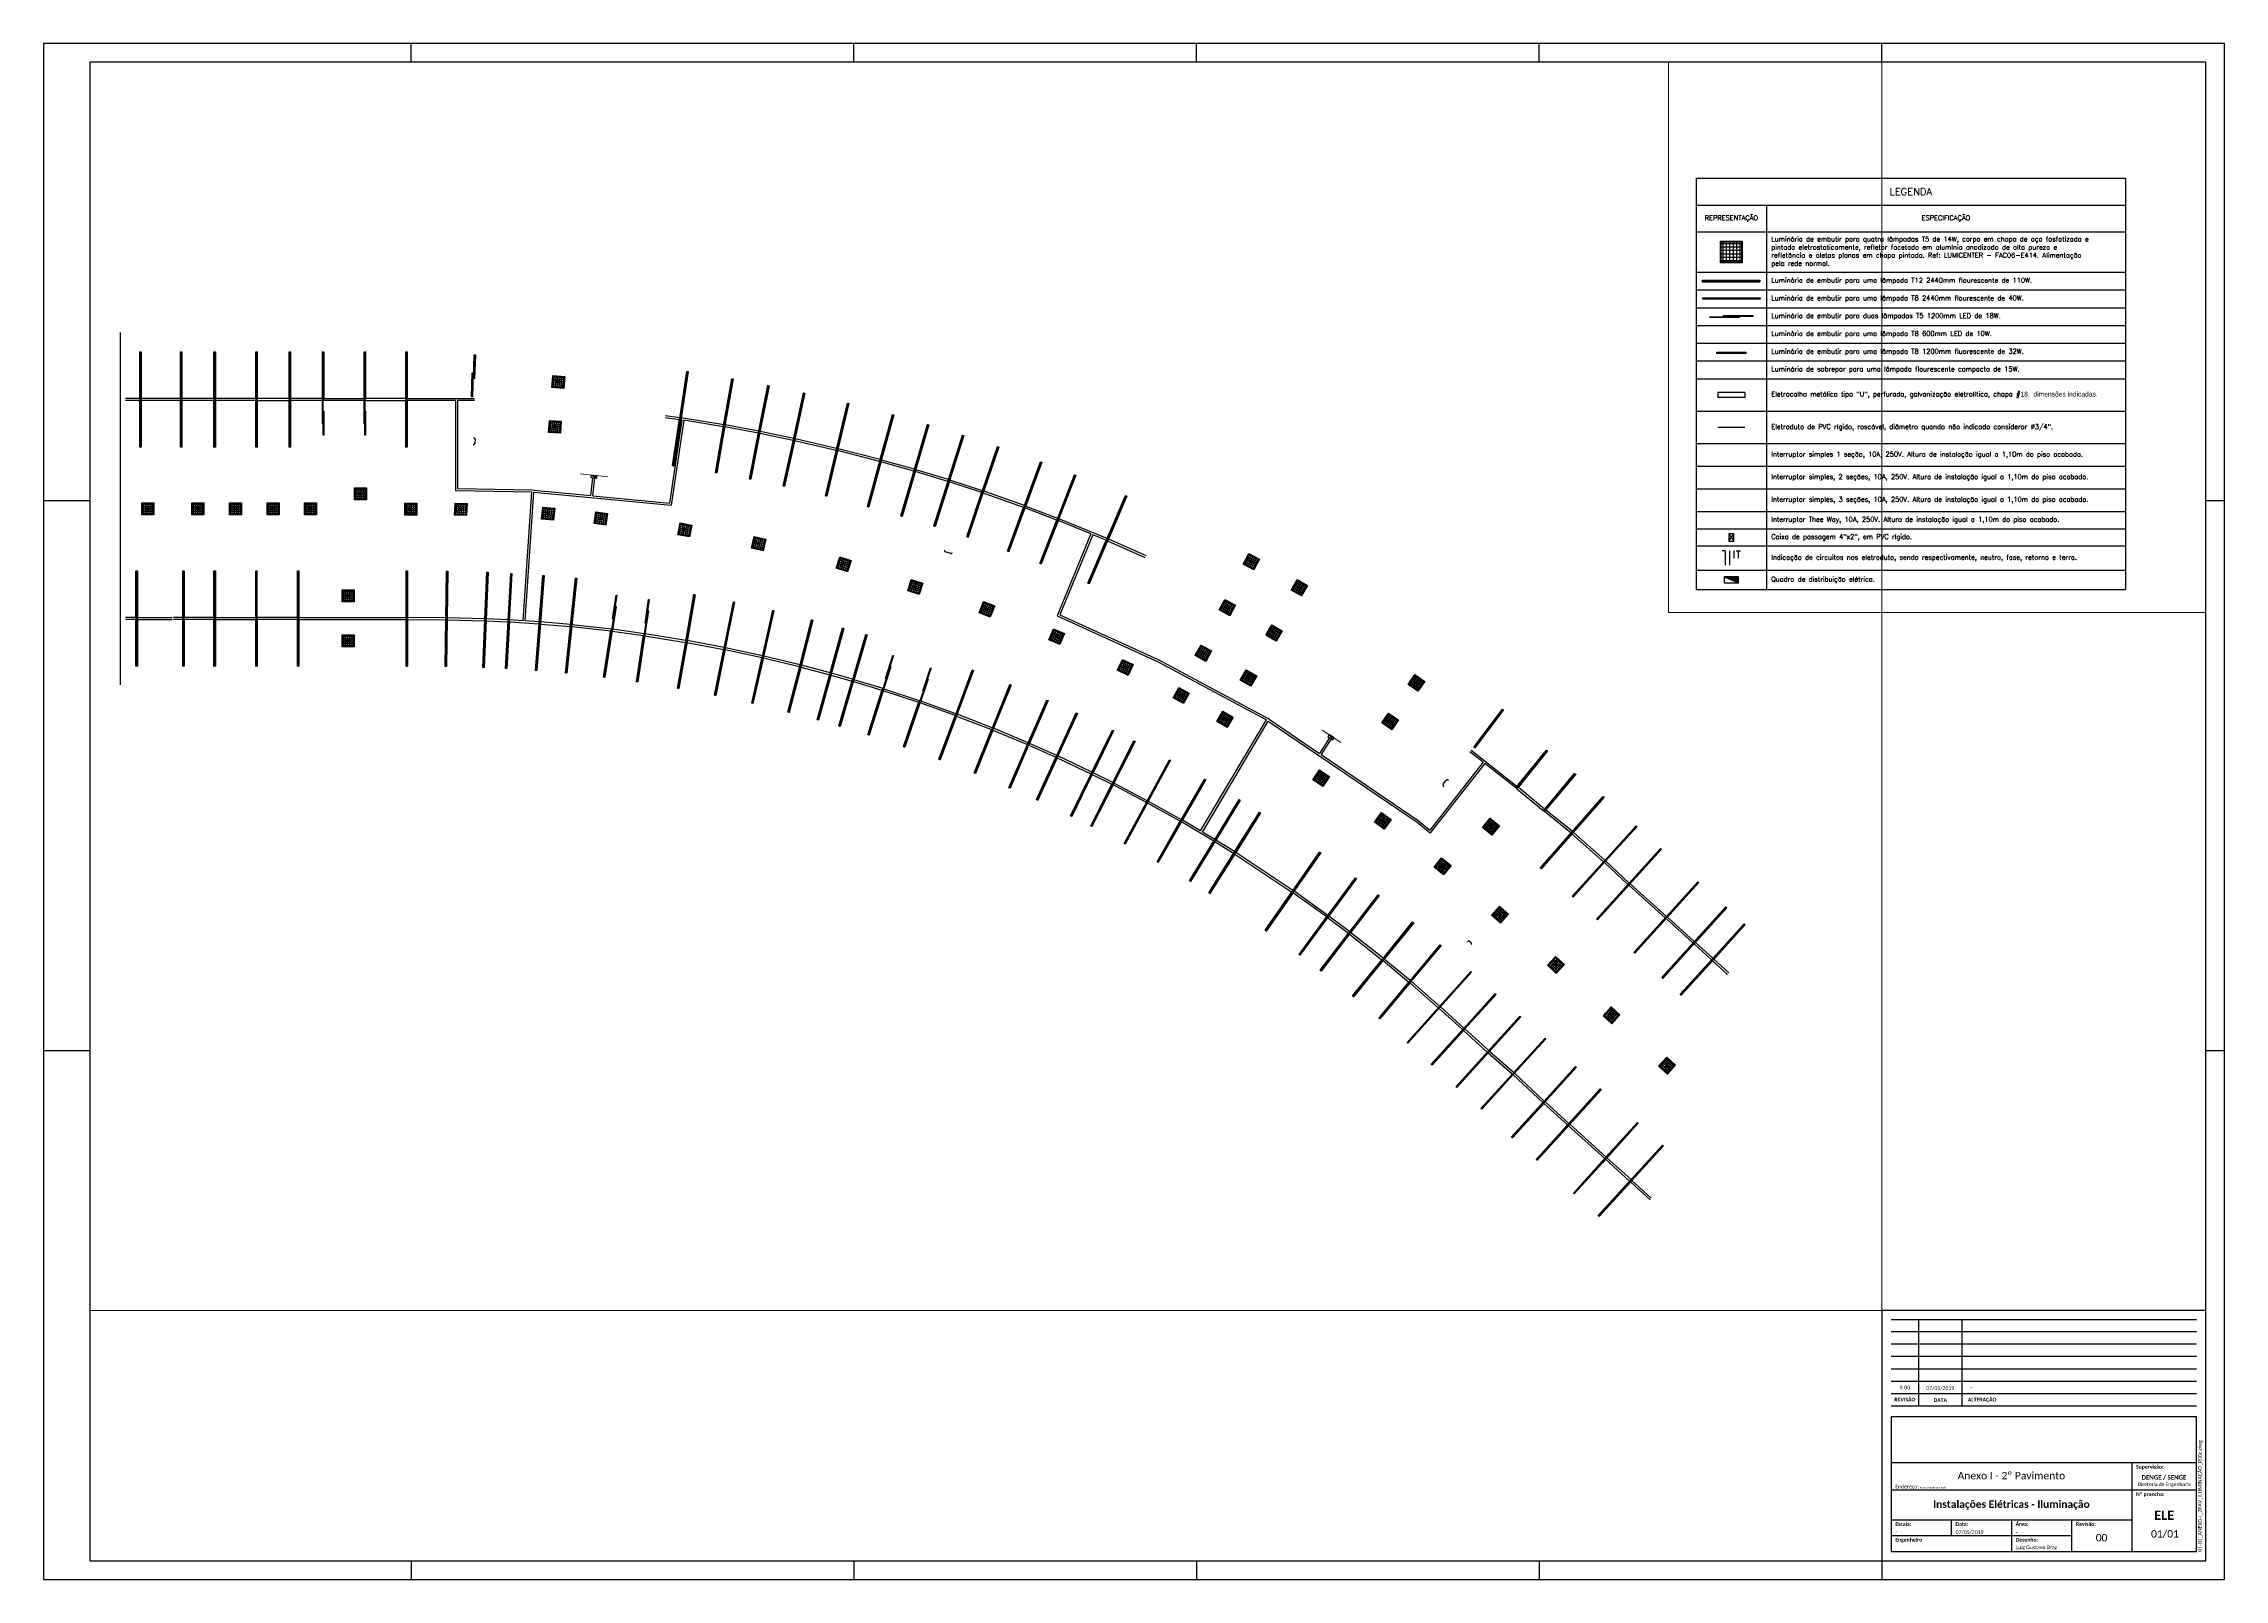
# Paper-space layout 'Layout1' of a CAD drawing. Header units: millimetres. Extents: x 68 to 185, y 66 to 149.
# The model-space entities are those that its viewports show. They can reach past a viewport. Long polylines and large blocks are cut down to what shows.
import ezdxf

# ---------------------------------------------------------------- set-up
doc = ezdxf.new("R2010")
doc.units = ezdxf.units.MM
doc.linetypes.add('DASHED2', pattern=[9.525, 6.35, -3.175])
for name, color, linetype in [('01', 1, 'Continuous'), ('02', 2, 'Continuous'), ('03', 3, 'Continuous'), ('ARQ-FLH', 7, 'Continuous'), ('ELE_ELETROCALHA', 3, 'Continuous'), ('ELE_ELETRODUTO PISO', 4, 'DASHED2'), ('ELE_QUADROS', 4, 'Continuous'), ('IEL - CAIXA PVC 4x2', 2, 'Continuous'), ('IEL - ELETRODUTO PVC', 5, 'Continuous'), ('IEL - FIAÇÃO', 3, 'Continuous'), ('IEL - LUMINARIA NOVA', 3, 'Continuous'), ('IEL CIRC EMERG', 1, 'Continuous'), ('IEL- Texto', 7, 'Continuous'), ('LUMINÁRIAS', 2, 'Continuous'), ('MARGEM', 5, 'Continuous'), ('PRANCHA', 1, 'Continuous'), ('TEXTO', 7, 'Continuous'), ('TÍTULO', 2, 'Continuous')]:
    doc.layers.add(name, color=color, linetype=linetype)
doc.layers.add('divisória', color=252, linetype='Continuous', lineweight=5)
doc.layers.add('ELE_CIRCUITOS', color=2, linetype='Continuous', lineweight=5)
doc.layers.get('ELE_CIRCUITOS').off()
doc.styles.add('ARIAL', font='calibri.ttf')
doc.styles.add('Eletrico 0.08', font='romans.shx', dxfattribs={"height": 0.08})
doc.styles.add('Eletrico 2.5', font='romans.shx', dxfattribs={"height": 0.2})
doc.styles.add('TCU 4 mm', font='calibri.ttf')

# ---------------------------------------------------------------- blocks, each defined once
blk = doc.blocks.new('Filename')
at = {"style": 'ARIAL'}
blk.add_attdef('FILENAME', (94.01, 0.87), '', height=0.2, dxfattribs=at)
blk = doc.blocks.new('PRANCHA A0')
at = {"layer": '02'}
blk.add_lwpolyline([(372.26, 191.94), (490.01, 191.94), (490.01, 274.88), (372.26, 274.88), (372.26, 191.94)], dxfattribs=at)
at = {"layer": 'MARGEM'}
for p, q in [((392.11, 273.88), (392.11, 274.88)), ((416.01, 273.88), (416.01, 274.88)), ((434.51, 273.88), (434.51, 274.88)), ((453.01, 273.88), (453.01, 274.88)), ((471.51, 273.88), (471.51, 274.88)), ((374.76, 250.18), (372.26, 250.18)), ((490.01, 250.18), (489.01, 250.18)), ((374.76, 220.48), (372.26, 220.48)), ((490.01, 220.48), (489.01, 220.48)), ((392.11, 192.94), (392.11, 191.94)), ((416.01, 192.94), (416.01, 191.94)), ((434.51, 192.94), (434.51, 191.94)), ((453.01, 192.94), (453.01, 191.94)), ((471.51, 192.94), (471.51, 191.94))]:
    blk.add_line(p, q, dxfattribs=at)
blk.add_lwpolyline([(374.76, 192.94), (489.01, 192.94), (489.01, 273.88), (374.76, 273.88)], close=True, dxfattribs=at)
blk = doc.blocks.new('T12-2440mm')
at = {"layer": 'LUMINÁRIAS'}
h = blk.add_hatch(dxfattribs=at)
h.set_pattern_fill('NET3', color=256, scale=0.01, style=0)
h.set_pattern_definition([(0, (0.075615, 1.19948), (0, 0.03175), []), (60, (0.075615, 1.19948), (-0.02749630657, 0.015875), []), (120, (0.075615, 1.19948), (-0.02749630657, -0.015875), [])])
h.paths.add_polyline_path([(1900.45, 792.136), (1898.08, 792.136), (1898.08, 792.205), (1900.45, 792.205)])
blk.add_lwpolyline([(1900.45, 792.136), (1898.08, 792.136), (1898.08, 792.205), (1900.45, 792.205)], close=True, dxfattribs=at)
blk = doc.blocks.new('T8-2440mm')
at = {"layer": 'LUMINÁRIAS'}
h = blk.add_hatch(color=256, dxfattribs=at)
h.paths.add_polyline_path([(1900.45, 792.405), (1898.08, 792.405), (1898.08, 792.462), (1900.45, 792.462)])
h.paths.add_polyline_path([(1900.44, 792.416), (1898.09, 792.416), (1898.09, 792.451), (1900.44, 792.451)], flags=16)
for points in [[(1900.45, 792.405), (1898.08, 792.405), (1898.08, 792.462), (1900.45, 792.462)], [(1900.44, 792.416), (1898.09, 792.416), (1898.09, 792.451), (1900.44, 792.451)]]:
    blk.add_lwpolyline(points, close=True, dxfattribs=at)
blk = doc.blocks.new('IEL - LUM 4x16W CIRC NOR ATR')
at = {"layer": 'IEL - LUMINARIA NOVA', "color": 5}
for p, q in [((-0.3, 0.3), (0.3, 0.3)), ((-0.3, -0.3), (-0.3, 0.3)), ((-0.28, 0.28), (0.28, 0.28)), ((-0.28, -0.28), (-0.28, 0.28)), ((0.28, 0.28), (0.28, -0.28)), ((0.3, 0.3), (0.3, -0.3)), ((0.3, -0.3), (-0.3, -0.3)), ((0.28, -0.28), (-0.28, -0.28))]:
    blk.add_line(p, q, dxfattribs=at)
at = {"layer": 'IEL - LUMINARIA NOVA', "color": 4}
for p, q in [((-0.28, 0.233), (0.28, 0.233)), ((-0.28, 0.14), (0.28, 0.14)), ((-0.28, 0.047), (0.28, 0.047)), ((-0.233, 0.28), (-0.233, -0.28)), ((-0.14, 0.28), (-0.14, -0.28)), ((-0.047, 0.28), (-0.047, -0.28)), ((0.047, 0.28), (0.047, -0.28)), ((0.14, 0.28), (0.14, -0.28)), ((0.233, 0.28), (0.233, -0.28)), ((-0.28, -0.047), (0.28, -0.047)), ((-0.28, -0.14), (0.28, -0.14)), ((-0.28, -0.233), (0.28, -0.233))]:
    blk.add_line(p, q, dxfattribs=at)
blk = doc.blocks.new('IEL - CAIXA 4x2')
at = {"layer": 'IEL - CAIXA PVC 4x2', "color": 3}
for p, q in [((-0.025, 0.1125), (-0.025, -0.0375)), ((0.075, 0.1125), (-0.025, 0.1125)), ((-0.025, -0.0375), (0.075, 0.1125)), ((-0.025, 0.1125), (0.075, -0.0375)), ((0.075, -0.0375), (0.075, 0.1125)), ((-0.025, -0.0375), (0.075, -0.0375))]:
    blk.add_line(p, q, dxfattribs=at)
blk = doc.blocks.new('T5-1200mm')
at = {"layer": 'LUMINÁRIAS'}
blk.add_lwpolyline([(1898.086, 792.634), (1899.286, 792.634), (1899.286, 792.604), (1898.086, 792.604)], close=True, dxfattribs=at)
blk = doc.blocks.new('QDC')
at = {"layer": 'ELE_QUADROS'}
blk.add_hatch(color=10, dxfattribs=at).paths.add_polyline_path([(0, 24), (60, 0), (60, 24)])
for p, q in [((0, 24), (60, 0)), ((0, 24), (0, 0)), ((60, 24), (0, 24)), ((0, 0), (60, 0)), ((60, 0), (60, 24))]:
    blk.add_line(p, q, dxfattribs=at)
blk = doc.blocks.new('T8-1200mm')
at = {"layer": 'LUMINÁRIAS'}
h = blk.add_hatch(color=256, dxfattribs=at)
h.paths.add_polyline_path([(1871.435, 792.116), (1871.435, 790.916), (1871.378, 790.916), (1871.378, 792.116)])
h.paths.add_polyline_path([(1871.424, 792.106), (1871.424, 790.926), (1871.389, 790.926), (1871.389, 792.106)], flags=16)
for points in [[(1871.435, 792.116), (1871.435, 790.916), (1871.378, 790.916), (1871.378, 792.116)], [(1871.424, 792.106), (1871.424, 790.926), (1871.389, 790.926), (1871.389, 792.106)]]:
    blk.add_lwpolyline(points, close=True, dxfattribs=at)
blk = doc.blocks.new('IEL - ELETRODUTO')
at = {"layer": 'IEL - ELETRODUTO PVC'}
blk.add_line((0.554, 0), (-0.554, 0), dxfattribs=at)
blk = doc.blocks.new('IEL - CIRC EM FNT 1R')
at = {"layer": 'IEL - FIAÇÃO', "color": 1}
for p, q in [((-0.09, 0.15), (-0.15, 0.15)), ((-0.09, 0.15), (-0.09, -0.15)), ((0, 0.15), (0, -0.15)), ((0.09, 0.15), (0.09, 0)), ((0.135, 0.15), (0.225, 0.15)), ((0.18, 0.15), (0.18, 0))]:
    blk.add_line(p, q, dxfattribs=at)
at = {"layer": 'IEL CIRC EMERG', "style": 'Eletrico 0.08', "flags": 4}
for tag, p in [('CIR', (-0.105, 0.183)), ('RET', (0.044, -0.148))]:
    blk.add_attdef(tag, p, '', height=0.12, dxfattribs=at)

msp = doc.modelspace()

# ---------------------------------------------------------------- linework, layer by layer
at = {"layer": 'divisória'}
for p, q in [((22.973, 10.54), (24.347, 10.399)), ((60.03, -2.26), (60.973, -2.87))]:
    msp.add_line(p, q, dxfattribs=at)
at = {"layer": 'ELE_ELETROCALHA'}
for p, q in [((0.97, 14.31), (0.255, 14.31)), ((0.97, 14.21), (0.255, 14.21)), ((3.012, 14.31), (1.04, 14.31)), ((3.012, 14.21), (1.04, 14.21)), ((4.679, 14.31), (3.081, 14.31)), ((4.679, 14.21), (3.081, 14.21)), ((6.762, 14.31), (4.748, 14.31)), ((6.762, 14.21), (4.748, 14.21)), ((8.429, 14.31), (6.831, 14.31)), ((6.831, 14.21), (8.429, 14.21)), ((10.095, 14.31), (8.498, 14.31)), ((10.092, 14.21), (8.498, 14.21)), ((12.176, 14.21), (10.122, 14.21)), ((10.165, 14.31), (12.179, 14.31)), ((12.206, 14.21), (14.262, 14.21)), ((14.262, 14.31), (12.248, 14.31)), ((14.331, 14.31), (17.7, 14.31)), ((16.742, 14.21), (14.331, 14.21)), ((16.742, 14.21), (16.742, 9.71)), ((17.697, 14.21), (16.842, 14.21)), ((16.842, 14.21), (16.842, 9.808)), ((27.221, 13.356), (27.934, 13.259)), ((27.235, 13.455), (27.948, 13.358)), ((28.052, 13.241), (27.431, 9.088)), ((28.15, 13.225), (27.516, 8.978)), ((28.052, 13.241), (28.002, 13.249)), ((30.144, 13.002), (28.017, 13.348)), ((30.126, 12.903), (28.15, 13.225)), ((31.873, 12.578), (30.195, 12.891)), ((31.893, 12.676), (30.212, 12.99)), ((33.635, 12.315), (31.961, 12.663)), ((33.613, 12.217), (31.941, 12.564)), ((35.759, 11.721), (33.681, 12.202)), ((35.782, 11.819), (33.702, 12.3)), ((37.955, 11.257), (35.849, 11.802)), ((-52.269, 11.274), (-53.378, 11.274)), ((-53.378, 11.274), (-53.378, 11.074)), ((-52.269, 11.074), (-53.378, 11.074)), ((-52.269, 11.274), (-52.269, 11.074)), ((37.928, 11.16), (35.826, 11.705)), ((39.638, 10.677), (37.995, 11.142)), ((39.666, 10.773), (38.021, 11.238)), ((23.496, 9.465), (23.598, 10.355)), ((23.596, 9.455), (23.698, 10.345)), ((41.34, 10.164), (39.704, 10.658)), ((41.37, 10.259), (39.732, 10.754)), ((43.028, 9.608), (41.406, 10.143)), ((43.061, 9.703), (41.437, 10.238)), ((16.742, 9.71), (20.548, 9.643)), ((16.842, 9.808), (20.554, 9.743)), ((20.129, 3.202), (20.548, 9.643)), ((20.229, 3.195), (20.648, 9.637)), ((20.554, 9.743), (20.654, 9.737)), ((20.648, 9.637), (27.516, 8.978)), ((20.654, 9.737), (23.496, 9.465)), ((23.596, 9.455), (27.431, 9.088)), ((45.124, 8.87), (43.094, 9.586)), ((45.158, 8.964), (43.126, 9.681)), ((46.785, 8.238), (45.189, 8.846)), ((45.224, 8.94), (46.821, 8.331)), ((48.48, 7.545), (46.849, 8.213)), ((49.292, 7.321), (46.886, 8.306)), ((48.48, 7.545), (46.803, 3.447)), ((48.573, 7.507), (46.932, 3.498)), ((49.252, 7.229), (48.573, 7.507)), ((49.355, 7.294), (51.218, 6.463)), ((49.316, 7.202), (51.176, 6.373)), ((0.783, 3.37), (0.255, 3.37)), ((0.783, 3.27), (0.255, 3.27)), ((0.852, 3.37), (2.595, 3.37)), ((0.852, 3.27), (2.595, 3.27)), ((4.679, 3.37), (2.665, 3.37)), ((4.679, 3.27), (2.665, 3.27)), ((4.748, 3.37), (6.768, 3.37)), ((4.748, 3.27), (6.762, 3.27)), ((8.845, 3.37), (6.825, 3.37)), ((8.845, 3.27), (6.831, 3.27)), ((8.915, 3.37), (14.271, 3.37)), ((8.915, 3.27), (14.271, 3.27)), ((16.262, 3.358), (14.341, 3.37)), ((14.341, 3.27), (16.26, 3.258)), ((16.33, 3.256), (18.202, 3.206)), ((18.206, 3.306), (16.331, 3.356)), ((18.271, 3.204), (19.365, 3.15)), ((19.371, 3.25), (18.275, 3.295)), ((20.129, 3.202), (19.434, 3.247)), ((19.435, 3.147), (20.916, 3.05)), ((20.923, 3.15), (20.229, 3.195)), ((20.985, 3.045), (22.481, 2.917)), ((22.491, 3.016), (20.993, 3.145)), ((24.498, 2.692), (22.55, 2.91)), ((24.556, 2.786), (22.56, 3.009)), ((26.182, 2.562), (24.585, 2.78)), ((46.803, 3.447), (51.801, 1.177)), ((46.932, 3.498), (51.845, 1.267)), ((24.567, 2.681), (26.126, 2.468)), ((26.194, 2.458), (28.234, 2.128)), ((28.252, 2.227), (26.211, 2.557)), ((28.303, 2.116), (30.143, 1.772)), ((30.169, 1.869), (28.32, 2.215)), ((32.08, 1.456), (30.225, 1.858)), ((32.058, 1.358), (30.211, 1.759)), ((33.929, 0.904), (32.113, 1.345)), ((33.953, 1.001), (32.136, 1.444)), ((35.456, 0.601), (34.021, 0.984)), ((51.801, 1.177), (57.256, -1.751)), ((51.845, 1.267), (57.308, -1.665)), ((33.996, 0.887), (35.435, 0.503)), ((35.49, 0.487), (36.55, 0.186)), ((36.578, 0.282), (35.523, 0.582)), ((36.617, 0.167), (38.037, -0.265)), ((38.108, -0.182), (36.645, 0.263)), ((39.88, -0.876), (38.103, -0.286)), ((38.136, -0.192), (39.953, -0.795)), ((41.707, -1.53), (39.946, -0.899)), ((41.742, -1.436), (39.981, -0.805)), ((41.721, -1.493), (41.707, -1.53)), ((41.728, -1.474), (41.742, -1.436)), ((41.772, -1.554), (43.519, -2.233)), ((43.556, -2.14), (41.807, -1.461)), ((53.962, -7.296), (57.256, -1.751)), ((57.393, -1.716), (57.308, -1.665)), ((57.393, -1.716), (59.894, -3.418)), ((43.583, -2.259), (45.31, -2.983)), ((45.35, -2.892), (43.621, -2.166)), ((54.048, -7.347), (57.342, -1.802)), ((57.342, -1.802), (64.771, -6.856)), ((60.398, -2.641), (59.894, -3.418)), ((60.482, -2.695), (59.977, -3.474)), ((45.374, -3.011), (46.731, -3.611)), ((46.773, -3.52), (45.413, -2.919)), ((48.53, -4.354), (46.836, -3.549)), ((59.977, -3.474), (64.831, -6.776)), ((68.08, -3.859), (67.415, -3.334)), ((67.475, -3.254), (69.773, -5.066)), ((46.794, -3.64), (48.486, -4.443)), ((48.548, -4.474), (49.528, -4.965)), ((49.573, -4.876), (48.592, -4.384)), ((68.08, -3.859), (65.408, -7.249)), ((68.159, -3.921), (65.423, -7.391)), ((69.71, -5.144), (68.159, -3.921)), ((51.252, -5.871), (49.59, -4.996)), ((51.299, -5.784), (49.635, -4.907)), ((69.764, -5.188), (69.71, -5.144)), ((69.764, -5.188), (71.078, -6.277)), ((71.143, -6.201), (69.827, -5.11)), ((52.945, -6.81), (51.303, -5.898)), ((51.35, -5.81), (52.995, -6.723)), ((71.131, -6.322), (71.078, -6.277)), ((72.533, -7.321), (71.196, -6.245)), ((54.621, -7.803), (53.005, -6.844)), ((53.962, -7.296), (53.055, -6.757)), ((64.771, -6.856), (65.423, -7.391)), ((64.831, -6.776), (65.408, -7.249)), ((72.467, -7.397), (71.131, -6.322)), ((54.672, -7.718), (54.048, -7.347)), ((55.606, -8.413), (54.67, -7.833)), ((55.66, -8.328), (54.722, -7.748)), ((72.509, -7.435), (74.089, -8.832)), ((74.156, -8.758), (72.575, -7.359)), ((55.665, -8.45), (58.519, -10.345)), ((58.576, -10.263), (55.718, -8.365)), ((75.307, -9.97), (74.132, -8.87)), ((74.199, -8.796), (75.374, -9.896)), ((60.261, -11.591), (58.576, -10.385)), ((60.321, -11.511), (58.633, -10.302)), ((75.35, -10.008), (77.172, -11.635)), ((77.239, -11.561), (75.417, -9.934)), ((60.307, -11.625), (61.347, -12.408)), ((61.409, -12.329), (60.367, -11.545)), ((77.214, -11.674), (78.556, -12.891)), ((78.623, -12.817), (77.281, -11.6)), ((61.393, -12.443), (63.02, -13.728)), ((63.083, -13.65), (61.454, -12.363)), ((79.484, -13.73), (78.607, -12.937)), ((79.551, -13.656), (78.675, -12.863)), ((63.074, -13.771), (64.369, -14.847)), ((64.434, -14.771), (63.137, -13.694)), ((79.535, -13.776), (80.286, -14.458)), ((79.602, -13.702), (80.353, -14.384)), ((65.831, -16.126), (64.413, -14.884)), ((64.478, -14.807), (65.898, -16.051)), ((67.043, -17.22), (65.874, -16.163)), ((65.941, -16.089), (67.114, -17.15)), ((67.094, -17.266), (68.283, -18.344)), ((68.35, -18.269), (67.157, -17.188)), ((68.326, -18.381), (69.529, -19.436, 0)), ((69.596, -19.362, 0), (68.393, -18.307)), ((69.571, -19.474, 0), (71.057, -20.857)), ((71.129, -20.786), (69.639, -19.4, 0)), ((72.292, -21.976), (71.108, -20.903)), ((71.171, -20.825), (72.359, -21.902)), ((74.149, -23.659), (72.343, -22.022)), ((72.41, -21.948), (74.216, -23.585)), ((74.191, -23.697), (75.39, -24.783)), ((75.39, -24.783), (74.191, -23.697)), ((75.462, -24.713), (74.258, -23.623)), ((76.41, -25.723), (75.441, -24.83)), ((75.441, -24.83), (76.41, -25.723)), ((75.504, -24.752), (76.462, -25.635))]:
    msp.add_line(p, q, dxfattribs=at)
at = {"layer": 'ELE_ELETRODUTO PISO'}
for p, q in [((17.629, 12.014), (17.632, 12.014)), ((17.639, 12.334), (17.646, 12.334)), ((17.732, 12.111), (17.736, 12.241)), ((41.178, 6.728), (41.174, 6.718)), ((41.48, 6.565), (41.206, 6.655)), ((41.547, 6.606), (41.543, 6.596)), ((66.088, -4.933), (66.198, -4.787)), ((67.3, -12.823), (67.309, -12.813)), ((67.479, -12.891), (67.38, -12.807)), ((67.475, -12.973), (67.484, -12.962))]:
    msp.add_line(p, q, dxfattribs=at)
for centre, radius, start, end in [((17.632, 12.114), 0.1, 270, 358.24247), ((17.646, 12.244), 0.09, 358.24247, 90), ((41.222, 6.702), 0.05, 161.84354, 251.84354), ((41.496, 6.612), 0.05, 251.84354, 341.57726), ((66.168, -4.993), 0.1, 143.09177, 233.09177), ((66.278, -4.847), 0.1, 53.09177, 143.09177), ((67.348, -12.845), 0.05, 49.49186, 139.65835), ((67.446, -12.929), 0.05, 319.65835, 49.49186)]:
    msp.add_arc(centre, radius, start, end, dxfattribs=at)
at = {"layer": 'IEL- Texto'}
for p, q in [((-54.273, 20.132), (-36.545, 20.132)), ((-54.273, 20.132), (-54.273, 3.133)), ((-36.545, 20.132), (-36.545, 3.133)), ((-54.273, 19.012), (-36.545, 19.012)), ((-51.373, 19.012), (-51.373, 3.133)), ((-54.273, 17.912), (-36.545, 17.912)), ((-54.273, 16.245), (-36.545, 16.245)), ((-54.273, 15.512), (-36.545, 15.512)), ((-54.273, 14.779), (-36.545, 14.779)), ((-54.273, 14.045), (-36.545, 14.045)), ((-54.273, 13.312), (-36.545, 13.312)), ((-54.273, 12.579), (-36.545, 12.579)), ((-54.273, 11.845), (-36.545, 11.845)), ((-54.273, 10.503), (-36.545, 10.503)), ((-54.273, 9.16), (-36.545, 9.16)), ((-54.273, 8.227), (-36.545, 8.227)), ((-54.273, 7.293), (-36.545, 7.293)), ((-54.273, 6.36), (-36.545, 6.36)), ((-54.273, 5.638), (-36.545, 5.638)), ((-54.273, 4.933), (-36.545, 4.933)), ((-54.273, 3.933), (-36.545, 3.933)), ((-54.273, 3.133), (-36.545, 3.133))]:
    msp.add_line(p, q, dxfattribs=at)
at = {"layer": 'LUMINÁRIAS'}
msp.add_lwpolyline([(0, 17.6), (0, 0)], dxfattribs=at)

# ---------------------------------------------------------------- block references
at = {"layer": 'ELE_CIRCUITOS'}
for p, rotation in [((-1877.114, -717.856), 358.2424652777501), ((-1877.219, -718.754), 358.2424652777501), ((738.692, -1858.49), 90)]:
    msp.add_blockref('T8-1200mm', p, dxfattribs=dict(at, rotation=rotation))
at = {"layer": 'ELE_QUADROS', "xscale": 0.005, "yscale": 0.005, "zscale": 0.005}
for p, rotation in [((23.499, 10.365), 354.1471900133585), ((60.31, -2.584), 327.1018353334369)]:
    msp.add_blockref('QDC', p, dxfattribs=dict(at, rotation=rotation))
at = {"layer": 'ELE_QUADROS', "xscale": 0.01, "yscale": 0.01, "zscale": 0.01}
msp.add_blockref('QDC', (-53.123, 3.413), dxfattribs=at)
at = {"layer": 'IEL- Texto'}
for name, p, xscale, yscale, zscale in [('IEL - LUM 4x16W CIRC NOR ATR', (-52.823, 17.079), 1.5, 1.5, 1.5), ('IEL - CAIXA 4x2', (-52.873, 5.21), 2, 2, 2), ('IEL - CIRC EM FNT 1R', (-52.898, 4.433), 2, 2, 2)]:
    msp.add_blockref(name, p, dxfattribs=dict(at, xscale=xscale, yscale=yscale, zscale=zscale))
msp.add_blockref('IEL - ELETRODUTO', (-52.823, 9.831), dxfattribs=at)
at = {"layer": 'LUMINÁRIAS'}
for name, p, rotation in [('T12-2440mm', (793.175, -1883.81), 90), ('T12-2440mm', (795.217, -1883.81), 90), ('T12-2440mm', (796.884, -1883.81), 90), ('T12-2440mm', (798.967, -1883.81), 90), ('T12-2440mm', (800.634, -1883.81), 90), ('T12-2440mm', (802.3, -1883.81), 90), ('T12-2440mm', (804.384, -1883.81), 90), ('T12-2440mm', (806.467, -1883.81), 90), ('T12-2440mm', (1846.441, 808.049), 180), ('IEL - LUM 4x16W CIRC NOR ATR', (21.879, 15.14), 355.6061631944728), ('T12-2440mm', (531.074, -1980.961), 81.50524629046967), ('T8-2440mm', (1846.445, 807.589), 180), ('T5-1200mm', (1846.145, 807.054), 180), ('IEL - CAIXA 4x2', (21.844, 15.167), 265.6061631944728), ('T12-2440mm', (482.137, -1993.525), 80.04080618242408), ('T12-2440mm', (442.788, -2002.668), 78.86986796871764), ('T12-2440mm', (403.242, -2011.008), 77.69841800583919), ('T5-1200mm', (1845.581, 807.009), 180), ('T12-2440mm', (793.175, -1886.2), 90), ('T12-2440mm', (795.217, -1886.2), 90), ('T12-2440mm', (796.884, -1886.2), 90), ('T12-2440mm', (798.967, -1886.2), 90), ('T12-2440mm', (800.634, -1886.2), 90), ('T5-1200mm', (802.727, -1885.036), 90), ('T5-1200mm', (802.772, -1885.6), 90), ('T5-1200mm', (804.81, -1885.036), 90), ('T5-1200mm', (804.855, -1885.6), 90), ('T12-2440mm', (806.467, -1886.2), 90), ('T12-2440mm', (365.74, -2018.348), 76.57757830661713), ('IEL - LUM 4x16W CIRC NOR ATR', (21.707, 12.895), 355.6061631942735), ('IEL - CAIXA 4x2', (21.671, 12.923), 265.6061631942735), ('T12-2440mm', (530.721, -1983.325), 81.50524629046967), ('T12-2440mm', (481.724, -1995.879), 80.04080618242408), ('T12-2440mm', (442.326, -2005.013), 78.86986796871764), ('T12-2440mm', (303.657, -2028.314), 74.76848530955718), ('T12-2440mm', (263.787, -2033.784), 73.6018364027506), ('T12-2440mm', (402.733, -2013.343), 77.69841800583919), ('T12-2440mm', (365.185, -2020.672), 76.57757830661713), ('T12-2440mm', (223.44, -2038.472), 72.42465277793532), ('T12-2440mm', (183.199, -2042.323), 71.25296551486929), ('T12-2440mm', (303.029, -2030.62), 74.76848530955718), ('T12-2440mm', (132.802, -2045.973), 69.78835069441804), ('T12-2440mm', (263.112, -2036.077), 73.6018364027506), ('T12-2440mm', (222.718, -2040.75), 72.42465277793532), ('T12-2440mm', (92.426, -2047.968), 68.61666343131829), ('IEL - CAIXA 4x2', (11.967, 9.58), 270), ('IEL - LUM 4x16W CIRC NOR ATR', (14.505, 8.777), 359.9024750292775), ('IEL - LUM 4x16W CIRC NOR ATR', (17.005, 8.773), 357.1439789070192), ('T12-2440mm', (182.431, -2044.586), 71.25296551486929), ('T12-2440mm', (31.809, -2049.41), 66.85912870968914), ('IEL - CAIXA 4x2', (1.342, 8.825), 270), ('IEL - CAIXA 4x2', (3.842, 8.825), 270), ('IEL - CAIXA 4x2', (5.717, 8.825), 270), ('IEL - CAIXA 4x2', (7.592, 8.825), 270), ('IEL - CAIXA 4x2', (9.467, 8.825), 270), ('IEL - CAIXA 4x2', (14.468, 8.804), 267.9382423046253), ('IEL - CAIXA 4x2', (16.968, 8.799), 268.9350614756665), ('IEL - LUM 4x16W CIRC NOR ATR', (21.373, 8.555), 354.776741497859), ('IEL - CAIXA 4x2', (21.338, 8.583), 265.6061631947222), ('IEL - LUM 4x16W CIRC NOR ATR', (24.003, 8.315), 352.2561909474255), ('IEL - CAIXA 4x2', (23.969, 8.344), 262.9395172670528), ('T12-2440mm', (131.976, -2048.215), 69.78835069441804), ('T12-2440mm', (91.555, -2050.194), 68.61666343131829), ('IEL - LUM 4x16W CIRC NOR ATR', (28.198, 7.744), 349.4142057969299), ('IEL - CAIXA 4x2', (28.165, 7.775), 260.3434163727661), ('IEL - LUM 4x16W CIRC NOR ATR', (31.884, 7.056), 346.4074264451578), ('T12-2440mm', (30.869, -2051.608), 66.85912870968914), ('IEL - CAIXA 4x2', (31.852, 7.088), 258.1120017714232), ('IEL - LUM 4x16W CIRC NOR ATR', (36.136, 6.027), 342.4246527777429), ('IEL - LUM 4x16W CIRC NOR ATR', (56.5, 6.16), 331.8794444444408), ('T12-2440mm', (792.988, -1894.75), 90), ('T12-2440mm', (795.322, -1894.75), 90), ('T12-2440mm', (796.884, -1894.75), 90), ('T8-2440mm', (799.23, -1894.75), 90), ('T12-2440mm', (801.05, -1894.75), 90), ('T12-2440mm', (806.476, -1894.75), 90), ('T12-2440mm', (779.263, -1906.689), 89.12123263889389), ('T12-2440mm', (732.137, -1925.618), 87.65661781823903), ('T8-2440mm', (703.884, -1936.417), 86.77745652465936), ('T12-2440mm', (662.368, -1951.076), 85.51778480751993), ('IEL - CAIXA 4x2', (36.106, 6.061), 255.0550225216026), ('IEL - CAIXA 4x2', (56.478, 6.2), 241.8794444444408), ('IEL - CAIXA 4x2', (11.342, 4.482), 270), ('T12-2440mm', (616.496, -1966.148), 84.13227126516314), ('T12-2440mm', (480.252, -2004.299), 80.04100759428653), ('IEL - LUM 4x16W CIRC NOR ATR', (39.708, 4.896), 342.6523241337752), ('IEL - CAIXA 4x2', (39.68, 4.931), 252.4246527777843), ('IEL - LUM 4x16W CIRC NOR ATR', (58.898, 4.854), 330.1219097222273), ('IEL - CAIXA 4x2', (58.878, 4.895), 240.1219097222272), ('T5-1200mm', (515.798, -1994.673), 81.15197030010816), ('T5-1200mm', (515.84, -1994.109), 81.15197030010816), ('T5-1200mm', (534.828, -1990.535), 81.65171006868816), ('T5-1200mm', (534.865, -1989.971), 81.65171006868816), ('T8-2440mm', (431.027, -2015.597), 78.57749330474891), ('T8-2440mm', (386.37, -2024.707), 77.25787326414311), ('IEL - LUM 4x16W CIRC NOR ATR', (43.286, 3.778), 338.5233607159982), ('IEL - CAIXA 4x2', (43.26, 3.815), 249.7883506945181), ('IEL - LUM 4x16W CIRC NOR ATR', (55.297, 3.867), 331.4211405266597), ('IEL - CAIXA 4x2', (55.276, 3.907), 241.4211405266597), ('T12-2440mm', (792.988, -1897.14), 90), ('T12-2440mm', (795.322, -1897.14), 90), ('T12-2440mm', (796.884, -1897.14), 90), ('T12-2440mm', (798.967, -1897.14), 90), ('T12-2440mm', (801.05, -1897.14), 90), ('T12-2440mm', (806.476, -1897.14), 90), ('T12-2440mm', (779.226, -1909.079), 89.12123263889389), ('T12-2440mm', (732.039, -1928.006), 87.65661781823903), ('T12-2440mm', (703.487, -1938.788), 86.77745652477336), ('T12-2440mm', (662.181, -1953.458), 85.51778480751993), ('T12-2440mm', (616.252, -1968.525), 84.13227126516314), ('T12-2440mm', (514.966, -1996.956), 81.15197030003677), ('T12-2440mm', (330.826, -2034.267), 75.64502170662031), ('T12-2440mm', (290.985, -2040.27), 74.48279525638152), ('IEL - LUM 4x16W CIRC NOR ATR', (46.775, 2.406), 337.152048611017), ('IEL - LUM 4x16W CIRC NOR ATR', (57.625, 2.599), 330.1219097222238), ('IEL - CAIXA 4x2', (11.342, 2.228), 270), ('T12-2440mm', (534.015, -1992.825), 81.6517100695174), ('T12-2440mm', (479.839, -2006.653), 80.04100759428653), ('T12-2440mm', (430.295, -2017.887), 78.5774933051566), ('T12-2440mm', (260.679, -2044.278), 73.60127517141919), ('IEL - CAIXA 4x2', (46.751, 2.443), 247.152048611017), ('IEL - LUM 4x16W CIRC NOR ATR', (54.099, 1.584), 331.1590331056389), ('IEL - CAIXA 4x2', (57.605, 2.639), 240.1219097222238), ('T8-2440mm', (385.843, -2027.038), 77.25787326395985), ('T12-2440mm', (330.233, -2036.582), 75.64502170662031), ('T5-1200mm', (220.584, -2049.05), 72.42465277771404), ('T5-1200mm', (220.711, -2048.499), 72.42465277771404), ('IEL - LUM 4x16W CIRC NOR ATR', (50.199, 0.876), 334.515746527765), ('IEL - CAIXA 4x2', (50.176, 0.914), 244.515746527765), ('IEL - CAIXA 4x2', (54.078, 1.624), 241.1590331056389), ('T8-2440mm', (290.6, -2042.643), 74.48279525613859), ('T12-2440mm', (260.004, -2046.571), 73.60127517141919), ('T5-1200mm', (169.999, -2053.657), 70.95996028192569), ('T5-1200mm', (170.14, -2053.11), 70.95996028192569), ('T12-2440mm', (120.035, -2056.751), 69.5276841423088), ('T12-2440mm', (68.134, -2058.799), 68.03081597218755), ('IEL - LUM 4x16W CIRC NOR ATR', (56.352, 0.343), 330.1219097222451), ('IEL - CAIXA 4x2', (56.332, 0.384), 240.1219097222451), ('IEL - LUM 4x16W CIRC NOR ATR', (64.739, 0.101), 325.7280729166531), ('IEL - CAIXA 4x2', (64.723, 0.143), 235.7280729166531), ('T12-2440mm', (219.415, -2051.18), 72.42465277789114), ('T12-2440mm', (168.776, -2055.756), 70.9599602823041), ('T12-2440mm', (17.352, -2059.507), 66.56620102725581), ('IEL - LUM 4x16W CIRC NOR ATR', (52.991, -0.527), 331.3930914030676), ('IEL - CAIXA 4x2', (52.97, -0.487), 241.3930914030675), ('T12-2440mm', (119.2, -2058.99), 69.5276841423088), ('T12-2440mm', (-23.274, -2059.132), 65.39451388879344), ('IEL - LUM 4x16W CIRC NOR ATR', (55.18, -1.72), 330.1219097222471), ('IEL - CAIXA 4x2', (55.16, -1.68), 240.1219097222471), ('IEL - LUM 4x16W CIRC NOR ATR', (63.429, -1.821), 325.7280729167226), ('IEL - CAIXA 4x2', (63.412, -1.78), 235.7280729167227), ('T12-2440mm', (-439.296, -1996.427), 53.07774228783284), ('T12-2440mm', (67.24, -2061.015), 68.03081597218755), ('T12-2440mm', (-74.021, -2057.505), 63.93027628635237), ('T12-2440mm', (16.401, -2061.7), 66.56620102725581), ('T12-2440mm', (-24.269, -2061.305), 65.39451388879344), ('T12-2440mm', (-104.466, -2055.905), 63.0511209832793), ('T12-2440mm', (-507.655, -1979.154), 51.04175373937377), ('T12-2440mm', (-75.071, -2059.652), 63.93027628635237), ('T8-2440mm', (-154.876, -2052.328), 61.58679447751719), ('IEL - LUM 4x16W CIRC NOR ATR', (59.986, -4.655), 326.6068402777749), ('T12-2440mm', (-546.546, -1968.064), 49.8696442605989), ('T12-2440mm', (-105.549, -2058.036), 63.0511209832793), ('T12-2440mm', (-205.655, -2047.201), 60.12190972224001), ('IEL - CAIXA 4x2', (59.968, -4.613), 236.6068402777749), ('T8-2440mm', (-156.013, -2054.43), 61.58679447779882), ('T8-2440mm', (-255.826, -2041.051), 58.65731051370157), ('T8-2440mm', (-584.952, -1956.313), 48.69793495688759), ('T12-2440mm', (-206.845, -2049.273), 60.12190972224001), ('T12-2440mm', (-286.205, -2036.524), 57.77853975397619), ('IEL - LUM 4x16W CIRC NOR ATR', (63.068, -6.79), 323.9705381942102), ('IEL - CAIXA 4x2', (63.053, -6.747), 233.9705381942103), ('IEL - LUM 4x16W CIRC NOR ATR', (68.467, -7.08), 320.8926226214696), ('IEL - CAIXA 4x2', (68.454, -7.037), 230.8926226214696), ('T8-2440mm', (-613.142, -1947.437), 47.81916666670286), ('T8-2440mm', (-257.069, -2043.093), 58.65731051345414), ('T8-2440mm', (-586.529, -1958.109), 48.69793495688759), ('T12-2440mm', (-287.479, -2038.546), 57.77853975397619), ('T12-2440mm', (-376.206, -2020.59), 55.14250912982235), ('IEL - LUM 4x16W CIRC NOR ATR', (66.049, -9.065), 321.3342361111062), ('IEL - CAIXA 4x2', (66.036, -9.022), 231.3342361111062), ('T8-2440mm', (-614.746, -1949.208), 47.81916666670286), ('T8-2440mm', (-611.924, -1948.574), 47.81916666663366), ('T8-2440mm', (-430.611, -2008.969), 53.53117551513898), ('T8-2440mm', (-610.059, -1950.24), 47.81916666666688), ('T12-2440mm', (-377.572, -2022.551), 55.14250912982235), ('T8-2440mm', (-465.186, -2000.683), 52.50589968283965), ('T8-2440mm', (-613.528, -1950.345), 47.81916666663366), ('T8-2440mm', (-432.032, -2010.891), 53.53117551477777), ('IEL - LUM 4x16W CIRC NOR ATR', (68.919, -11.478), 318.6979349568664), ('IEL - CAIXA 4x2', (68.907, -11.434), 228.6979349568664), ('T8-2440mm', (-611.664, -1952.011), 47.81916666666688), ('T12-2440mm', (-608.865, -1951.323), 47.81916666667641), ('T8-2440mm', (-466.641, -2002.579), 52.50589968184617), ('T12-2440mm', (-519.185, -1986.316), 50.90122825716239), ('T12-2440mm', (-607.938, -1952.162), 47.81916666710136), ('T8-2440mm', (-543.827, -1979.682), 50.13902521027141), ('T12-2440mm', (-610.47, -1953.094), 47.81916666667641), ('T12-2440mm', (-520.693, -1988.171), 50.90122825716239), ('T8-2440mm', (-611.467, -1958.223), 48.11245957004007), ('IEL - LUM 4x16W CIRC NOR ATR', (71.707, -13.985), 317.8191666666144), ('IEL - CAIXA 4x2', (71.696, -13.942), 227.8191666666144), ('T12-2440mm', (-609.543, -1953.933), 47.81916666710136), ('T8-2440mm', (-545.359, -1981.516), 50.13902522691809), ('T8-2440mm', (-613.063, -1960.002), 48.11245956841243), ('T8-2440mm', (-620.184, -1955.829), 47.81916666626045), ('IEL - LUM 4x16W CIRC NOR ATR', (74.486, -16.503), 317.8191666666515), ('T8-2440mm', (-619.364, -1956.802), 47.80689916443993), ('IEL - CAIXA 4x2', (74.475, -16.459), 227.8191666666515), ('T12-2440mm', (-621.984, -1957.423), 47.81916666651574), ('T8-2440mm', (-622.726, -1956.253, 0), 47.67060467452198), ('T8-2440mm', (-620.969, -1958.572), 47.80689916469147), ('IEL - LUM 4x16W CIRC NOR ATR', (77.265, -19.021), 317.8191666665278), ('T8-2440mm', (-624.336, -1958.019, 0), 47.67060467278296), ('T8-2440mm', (-616.17, -1959.466), 47.81916666378911), ('IEL - CAIXA 4x2', (77.254, -18.977), 227.8191666665278), ('T12-2440mm', (-615.13, -1960.408), 47.81916666667529), ('T12-2440mm', (-617.97, -1961.06), 47.8191666667941), ('T12-2440mm', (-616.735, -1962.179), 47.81916666667529), ('T8-2440mm', (-613.082, -1962.264), 47.81916666521823), ('T8-2440mm', (-620.063, -1960.457), 47.57586883279127), ('T8-2440mm', (-614.687, -1964.035), 47.81916666633678), ('T12-2440mm', (-621.869, -1962.043), 47.57586883271077)]:
    msp.add_blockref(name, p, dxfattribs=dict(at, rotation=rotation))
for p in [(1.38, 8.8), (3.88, 8.8), (5.755, 8.8), (7.63, 8.8), (9.505, 8.8), (12.005, 9.555), (11.38, 4.457), (11.38, 2.203)]:
    msp.add_blockref('IEL - LUM 4x16W CIRC NOR ATR', p, dxfattribs=at)

# ---------------------------------------------------------------- texts
at = {"layer": 'IEL- Texto', "style": 'Eletrico 2.5'}
for s, insert, char_height, width, attachment_point in [('LEGENDA', (-45.409, 19.572), 0.3, 17.60807, 5), ('REPRESENTAÇÃO', (-52.823, 18.462), 0.2, 2.78, 5), ('{\\Fromans|c0;ESPECIFICAÇÃO}', (-43.959, 18.462), 0.2, 14.70807, 5), ('Luminária de embutir para quatro lâmpadas T5 de 14W, corpo em chapa de aço fosfatizada e pintada eletrostaticamente, refletor facetado em alumínio anodizado de alta pureza e refletância e aletas planas em chapa pintada. Ref: LUMICENTER - FAC06-E414. Alimentação pela rede normal.', (-51.173, 17.079), 0.2, 14.42807, 4), ('Luminária de embutir para uma lâmpada T12 2440mm flourescente de 110W.', (-51.173, 15.879), 0.2, 14.42807, 4), ('Luminária de embutir para uma lâmpada T8 2440mm flourescente de 40W.', (-51.173, 15.145), 0.2, 14.42807, 4), ('Luminária de embutir para duas lâmpadas T5 1200mm LED de 18W.', (-51.173, 14.412), 0.2, 14.42807, 4), ('Luminária de embutir para uma lâmpada T8 600mm LED de 10W.', (-51.173, 13.679), 0.2, 14.42807, 4), ('Luminária de embutir para uma lâmpada T8 1200mm fluorescente de 32W.', (-51.173, 12.945), 0.2, 14.42807, 4), ('Luminária de sobrepor para uma lâmpada flourescente compacta de 15W.', (-51.173, 12.212), 0.2, 14.42807, 4), ('Eletrocalha metálica tipo "U", perfurada, galvanização eletrolítica, chapa #{\\fMS Shell Dlg|b0|i0|c0|p0;18,  dimensões indicadas.}', (-51.173, 11.174), 0.2, 14.42807, 4), ('Eletroduto de PVC rígido, roscável, diâmetro quando não indicado considerar %%C3/4".', (-51.173, 9.831), 0.2, 14.42807, 4), ('Interruptor simples 1 seção, 10A, 250V. Altura de instalação igual a 1,10m do piso acabado.', (-51.173, 8.693), 0.2, 14.42807, 4), ('Interruptor simples, 2 seções, 10A, 250V. Altura de instalação igual a 1,10m do piso acabado.', (-51.173, 7.76), 0.2, 14.42807, 4), ('Interruptor simples, 3 seções, 10A, 250V. Altura de instalação igual a 1,10m do piso acabado.', (-51.173, 6.827), 0.2, 14.42807, 4), ('Caixa de passagem 4"x2", em PVC rígido.', (-51.173, 5.285), 0.2, 14.42807, 4), ('Interruptor Thee Way, 10A, 250V. Altura de instalação igual a 1,10m do piso acabado.', (-51.173, 5.999), 0.2, 14.42807, 4), ('Indicação de circuitos nos eletroduto, sendo respectivamente, neutro, fase, retorno e terra.', (-51.173, 4.433), 0.2, 14.42807, 4), ('Quadro de distribuição elétrica.', (-51.173, 3.533), 0.2, 14.42807, 4)]:
    msp.add_mtext(s, dxfattribs=dict(at, insert=insert, char_height=char_height, width=width, attachment_point=attachment_point))

psp = doc.layouts.get("Layout1")

# ---------------------------------------------------------------- linework, layer by layer
at = {"layer": '01'}
for p, q in [((168.89, 80.31), (168.89, 75.64)), ((171.22, 80.31), (171.22, 75.64)), ((183.9, 79.66), (167.4, 79.66)), ((183.9, 78.99), (167.4, 78.99)), ((183.9, 78.32), (167.4, 78.32)), ((183.9, 77.65), (167.4, 77.65)), ((183.9, 76.98), (167.4, 76.98)), ((183.9, 76.31), (167.4, 76.31)), ((183.9, 75.64), (167.4, 75.64)), ((183.9, 72.58), (167.4, 72.58)), ((180.4, 72.58), (180.4, 67.79)), ((183.9, 71.1), (167.4, 71.1)), ((180.4, 69.49), (167.4, 69.49)), ((170.65, 69.49), (170.65, 68.64)), ((173.9, 69.49), (173.9, 67.79)), ((177.15, 69.49), (177.15, 67.79)), ((177.15, 68.64), (167.4, 68.64))]:
    psp.add_line(p, q, dxfattribs=at)
psp.add_lwpolyline([(183.9, 80.31), (167.4, 80.31)], dxfattribs=at)
at = {"layer": '03'}
psp.add_line((183.9, 75.06), (167.4, 75.06), dxfattribs=at)
psp.add_lwpolyline([(167.4, 75.06), (167.4, 67.79), (183.9, 67.79), (183.9, 75.06)], dxfattribs=at)
at = {"layer": 'MARGEM'}
psp.add_lwpolyline([(166.9, 67.29), (184.4, 67.29), (184.4, 80.81), (166.9, 80.81), (166.9, 67.29)], dxfattribs=at)

# ---------------------------------------------------------------- block references
at = {"layer": 'ARQ-FLH', "ltscale": 10, "rotation": 90}
psp.add_blockref('Filename', (185.05, -26.23), dxfattribs=at).add_auto_attribs({'FILENAME': '01-01_ANEXO-I_2PAV_ILUMINAÇÃO_R00c.dwg'})
at = {"layer": 'PRANCHA'}
psp.add_blockref('PRANCHA A0', (-304.61, -125.65), dxfattribs=at)

# ---------------------------------------------------------------- texts
at = {"layer": 'TEXTO', "style": 'TCU 4 mm'}
for s, width, insert, char_height, attachment_point in [('R 00', 1.49, (168.15, 76.65), 0.2, 5), ('07/05/2019', 2.33, (170.06, 76.61), 0.2, 5), ('--', 0.7667, (171.65, 76.75), 0.2, 1), ('Anexo I - 2º Pavimento', 13, (173.9, 71.89), 0.4, 5), ('insira o endereço aqui', 3.3999, (168.96, 71.31), 0.1, 1), ('Diretoria de Engenharia', 3.5, (182.15, 71.4), 0.19, 5), ('-', 3.3999, (167.64, 68.97), 0.2, 1), ('07/05/2019', 3.3999, (170.89, 68.94), 0.2, 1), ('-', 3.3999, (174.14, 68.94), 0.2, 1), ('00', 0.0395, (178.77, 68.54), 0.4, 5), ('01/01', 0.0395, (181.44, 68.95), 0.4, 1), ('Luiz Gustavo Braz', 3.3999, (174.14, 68.12), 0.2, 1)]:
    psp.add_mtext_dynamic_manual_height_columns(s, width=width, gutter_width=12.5, heights=[0], dxfattribs=dict(at, insert=insert, char_height=char_height, attachment_point=attachment_point))
at = {"layer": 'TÍTULO', "style": 'TCU 4 mm'}
for s, width, insert, char_height, attachment_point in [('{\\fCalibri|b1|i0|c0|p34;REVISÃO}', 1.49, (168.15, 76), 0.2, 5), ('{\\fCalibri|b1|i0|c0|p34;DATA}', 2.33, (170.06, 75.97), 0.2, 5), ('{\\fCalibri|b1|i0|c0|p34;ALTERAÇÃO}', 2.1987, (172.32, 75.97), 0.2, 5), ('{\\fCalibri|b1|i0|c0|p34;Supervisão:}', 0.6202, (180.63, 72.47), 0.2, 1), ('\\pxqc;{\\fCalibri|b1|i0|c0|p34;DENGE / SENGE}', 3.476, (182.14, 71.79), 0.24, 5), ('Endereço:', 0.6202, (167.63, 71.4), 0.2, 1), ('{\\fCalibri|b1|i0|c0|p34;Nº prancha:}', 2.4426, (180.63, 70.99), 0.2, 1), ('{\\fCalibri|b1|i0|c0|p34;Instalações Elétricas - Iluminação}', 13, (173.9, 70.3), 0.4, 5), ('\\pxqc;{\\fCalibri|b1|i0|c0|p34;ELE}', 3.5, (180.4, 70), 0.5, 1), ('{\\fCalibri|b1|i0|c0|p34;Escala:}', 0.6202, (167.63, 69.38), 0.2, 1), ('{\\fCalibri|b1|i0|c0|p34;Engenheiro}', 0.6202, (167.63, 68.53), 0.2, 1), ('{\\fCalibri|b1|i0|c0|p34;Data:}', 0.6202, (170.88, 69.38), 0.2, 1), ('{\\fCalibri|b1|i0|c0|p34;Área:}', 0.6202, (174.13, 69.38), 0.2, 1), ('{\\fCalibri|b1|i0|c0|p34;Desenho:}', 0.6202, (174.13, 68.53), 0.2, 1), ('{\\fCalibri|b1|i0|c0|p34;Revisão:}', 0.6202, (177.38, 69.38), 0.2, 1)]:
    psp.add_mtext_dynamic_manual_height_columns(s, width=width, gutter_width=12.5, heights=[0], dxfattribs=dict(at, insert=insert, char_height=char_height, attachment_point=attachment_point))

# ---------------------------------------------------------------- viewports
at = {"layer": 'DEFPOINTS'}
psp.add_viewport(center=(118.53, 114.52), size=(96.75, 67.42), view_center_point=(43.238, -0.067), view_height=62.37, dxfattribs=at)
psp.add_viewport(center=(169.89, 133.37), size=(29.02, 29.717), view_center_point=(-44.321, 13.557), view_height=22.7367, status=3, dxfattribs=at)

doc.saveas('drawing.dxf')
